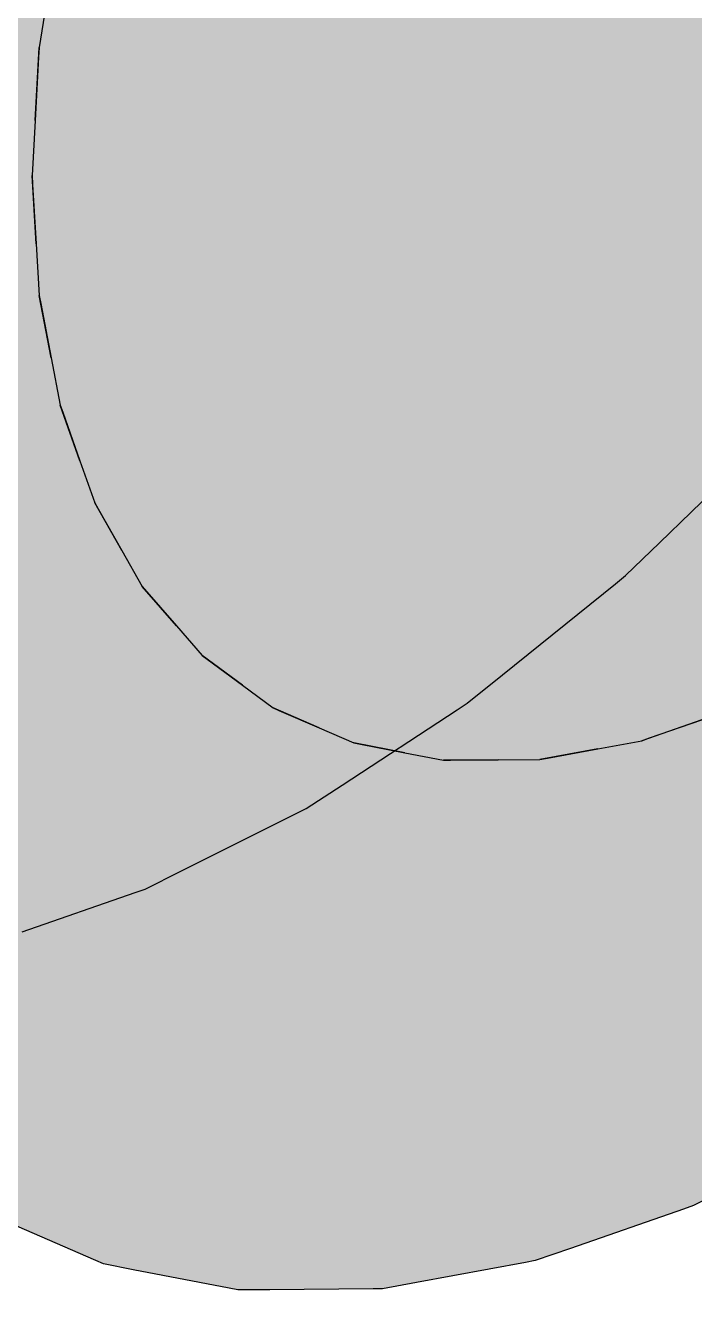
# Model space of a CAD drawing. Extents: x 0 to 297, y 0 to 210.
# Drawn here: x 196.02 to 199.47, y 168.2 to 174.85 of the extents above; entities that cross this region are included whole.
import ezdxf

# ---------------------------------------------------------------- set-up
doc = ezdxf.new("R2010")
doc.units = 0
doc.layers.add('SOMBRA', color=8, linetype='CONTINUOUS')
doc.layers.add('VISIBLE', color=7, linetype='CONTINUOUS')

msp = doc.modelspace()

# ---------------------------------------------------------------- linework, layer by layer
at = {"layer": 'SOMBRA', "color": 254}
for points in [[(199.1991, 180.6209), (234.5545, 160.2085), (199.7031, 181.0277)], [(234.5545, 160.2085), (199.1991, 180.6209), (199.1602, 180.5832)], [(198.6736, 180.1116), (234.029, 159.6991), (199.1602, 180.5832)], [(234.5545, 160.2085), (199.1602, 180.5832), (234.029, 159.6991)], [(234.029, 159.6991), (198.6736, 180.1116), (198.6367, 180.0693)], [(198.1759, 179.5408), (233.5312, 159.1283), (198.6367, 180.0693)], [(234.029, 159.6991), (198.6367, 180.0693), (233.5312, 159.1283)]]:
    msp.add_solid(points, dxfattribs=at)
at = {"layer": 'SOMBRA', "color": 253}
for points in [[(197.7144, 178.9183), (233.0698, 158.5059), (198.1417, 179.4947)], [(233.5312, 159.1283), (198.1759, 179.5408), (198.1417, 179.4947)], [(233.5312, 159.1283), (198.1417, 179.4947), (233.0698, 158.5059)], [(233.0698, 158.5059), (197.7144, 178.9183), (197.6835, 178.8692)], [(197.2972, 178.2549), (232.6525, 157.8425), (197.6835, 178.8692)], [(233.0698, 158.5059), (197.6835, 178.8692), (232.6525, 157.8425)], [(232.6525, 157.8425), (197.2972, 178.2549), (197.2701, 178.2036)], [(196.9313, 177.5619), (232.2866, 157.1494), (197.2701, 178.2036)], [(232.6525, 157.8425), (197.2701, 178.2036), (232.2866, 157.1494)], [(232.2866, 157.1494), (196.9313, 177.5619), (196.9085, 177.5092)], [(196.623, 176.851), (231.9783, 156.4386), (196.9085, 177.5092)], [(232.2866, 157.1494), (196.9085, 177.5092), (231.9783, 156.4386)], [(197.7811, 175.5967), (197.8986, 174.6345), (197.4688, 175.3927)], [(198.321, 174.9754), (197.8986, 174.6345), (197.7811, 175.5967)], [(197.4688, 175.3927), (197.4688, 174.3538), (197.1564, 175.236)], [(197.8986, 174.6345), (197.4688, 174.3538), (197.4688, 175.3927)], [(198.7288, 175.3707), (198.8662, 174.348), (198.321, 174.9754)], [(199.3759, 174.8923), (199.0924, 174.5672), (198.7288, 175.3707)], [(198.7288, 175.3707), (199.0924, 174.5672), (198.8662, 174.348)], [(197.1564, 175.236), (197.039, 174.1382), (196.8494, 175.1292)], [(197.4688, 174.3538), (197.039, 174.1382), (197.1564, 175.236)], [(196.2723, 175.0721), (195.8225, 173.9127), (196.012, 175.1226)], [(196.8494, 175.1292), (196.6166, 173.9914), (196.553, 175.0743)], [(197.039, 174.1382), (196.6166, 173.9914), (196.8494, 175.1292)], [(196.2087, 173.9157), (195.8225, 173.9127), (196.2723, 175.0721)], [(196.6166, 173.9914), (196.2087, 173.9157), (196.553, 175.0743)], [(196.553, 175.0743), (196.2087, 173.9157), (196.2723, 175.0721)], [(199.4933, 174.8055), (199.4053, 174.8705), (199.627, 175.0854)], [(198.321, 174.9754), (198.3326, 173.8687), (197.8986, 174.6345)], [(198.8662, 174.348), (198.5669, 174.0578), (198.321, 174.9754)], [(198.321, 174.9754), (198.5669, 174.0578), (198.3326, 173.8687)], [(199.4053, 174.8705), (199.0924, 174.5672), (199.3759, 174.8923)], [(199.4933, 174.8055), (199.0924, 174.5672), (199.4053, 174.8705)], [(199.4933, 174.8055), (199.1206, 174.5047), (199.0924, 174.5672)], [(199.656, 174.6852), (199.1206, 174.5047), (199.4933, 174.8055)], [(197.8986, 174.6345), (197.7842, 173.4629), (197.4688, 174.3538)], [(197.8986, 174.6345), (198.0226, 173.6185), (197.7842, 173.4629)], [(198.3326, 173.8687), (198.0226, 173.6185), (197.8986, 174.6345)], [(199.656, 174.6852), (199.1797, 174.3742), (199.1206, 174.5047)], [(199.9228, 174.488), (199.1797, 174.3742), (199.656, 174.6852)], [(198.891, 174.3194), (198.8662, 174.348), (199.0924, 174.5672)], [(198.891, 174.3194), (199.0924, 174.5672), (199.1206, 174.5047)], [(198.9652, 174.2341), (198.891, 174.3194), (199.1206, 174.5047)], [(198.9652, 174.2341), (199.1206, 174.5047), (199.1797, 174.3742)], [(199.9228, 174.488), (199.2752, 174.1631), (199.1797, 174.3742)], [(199.4173, 173.849), (199.2752, 174.1631), (199.9228, 174.488)], [(199.4173, 173.849), (199.9228, 174.488), (200.1813, 174.2968)], [(199.1022, 174.0763), (198.9652, 174.2341), (199.1797, 174.3742)], [(199.1022, 174.0763), (199.1797, 174.3742), (199.2752, 174.1631)], [(197.4688, 174.3538), (197.2305, 173.1373), (197.039, 174.1382)], [(197.4688, 174.3538), (197.4688, 173.2569), (197.2305, 173.1373)], [(197.7842, 173.4629), (197.4688, 173.2569), (197.4688, 174.3538)], [(198.891, 174.3194), (198.5669, 174.0578), (198.8662, 174.348)], [(198.9652, 174.2341), (198.5669, 174.0578), (198.891, 174.3194)], [(199.4173, 173.849), (200.1813, 174.2968), (200.2842, 174.1504)], [(198.9652, 174.2341), (198.586, 173.9864), (198.5669, 174.0578)], [(199.1022, 174.0763), (198.586, 173.9864), (198.9652, 174.2341)], [(199.327, 173.8176), (199.1022, 174.0763), (199.2752, 174.1631)], [(199.327, 173.8176), (199.2752, 174.1631), (199.4173, 173.849)], [(197.039, 174.1382), (196.6808, 172.8976), (196.6166, 173.9914)], [(197.039, 174.1382), (196.915, 172.9791), (196.6808, 172.8976)], [(197.2305, 173.1373), (196.915, 172.9791), (197.039, 174.1382)], [(200.6508, 173.629), (199.4173, 173.849), (200.2842, 174.1504)], [(198.3524, 173.8339), (198.3326, 173.8687), (198.5669, 174.0578)], [(198.3524, 173.8339), (198.5669, 174.0578), (198.586, 173.9864)], [(199.1022, 174.0763), (198.6259, 173.8374), (198.586, 173.9864)], [(199.327, 173.8176), (198.6259, 173.8374), (199.1022, 174.0763)], [(196.6166, 173.9914), (196.3707, 172.7898), (196.1445, 172.7479)], [(196.6166, 173.9914), (196.1445, 172.7479), (196.2087, 173.9157)], [(196.6808, 172.8976), (196.3707, 172.7898), (196.6166, 173.9914)], [(198.4114, 173.7298), (198.3524, 173.8339), (198.586, 173.9864)], [(198.4114, 173.7298), (198.586, 173.9864), (198.6259, 173.8374)], [(196.2087, 173.9157), (195.8452, 172.6924), (195.631, 172.6907)], [(196.2087, 173.9157), (195.631, 172.6907), (195.8225, 173.9127)], [(196.1445, 172.7479), (195.8452, 172.6924), (196.2087, 173.9157)], [(198.3524, 173.8339), (198.0226, 173.6185), (198.3326, 173.8687)], [(198.4114, 173.7298), (198.0226, 173.6185), (198.3524, 173.8339)], [(198.5205, 173.5373), (198.4114, 173.7298), (198.6259, 173.8374)], [(198.5205, 173.5373), (198.6259, 173.8374), (198.6905, 173.5963)], [(199.327, 173.8176), (198.6905, 173.5963), (198.6259, 173.8374)], [(199.327, 173.8176), (199.4173, 173.849), (199.5449, 173.5669)], [(200.6508, 173.629), (199.5449, 173.5669), (199.4173, 173.849)], [(198.7866, 173.2377), (198.6905, 173.5963), (199.327, 173.8176)], [(198.7866, 173.2377), (199.327, 173.8176), (199.5449, 173.5669)], [(198.4114, 173.7298), (198.0322, 173.5395), (198.0226, 173.6185)], [(198.5205, 173.5373), (198.0322, 173.5395), (198.4114, 173.7298)], [(197.7986, 173.4223), (197.7842, 173.4629), (198.0226, 173.6185)], [(197.7986, 173.4223), (198.0226, 173.6185), (198.0322, 173.5395)], [(198.6995, 173.2215), (198.5205, 173.5373), (198.6905, 173.5963)], [(198.6995, 173.2215), (198.6905, 173.5963), (198.7866, 173.2377)], [(198.7866, 173.2377), (199.5449, 173.5669), (199.6236, 173.3929)], [(197.8415, 173.3012), (197.7986, 173.4223), (198.0322, 173.5395)], [(197.8415, 173.3012), (198.0322, 173.5395), (198.0523, 173.3745)], [(198.5205, 173.5373), (198.0523, 173.3745), (198.0322, 173.5395)], [(198.6995, 173.2215), (198.0523, 173.3745), (198.5205, 173.5373)], [(197.7986, 173.4223), (197.4688, 173.2569), (197.7842, 173.4629)], [(197.8415, 173.3012), (197.4688, 173.2569), (197.7986, 173.4223)], [(197.9208, 173.0772), (197.8415, 173.3012), (198.0523, 173.3745)], [(197.9208, 173.0772), (198.0523, 173.3745), (198.0849, 173.1076)], [(198.6995, 173.2215), (198.0849, 173.1076), (198.0523, 173.3745)], [(199.9042, 172.7728), (198.7866, 173.2377), (199.6236, 173.3929)], [(197.9208, 173.0772), (197.4688, 173.1716), (197.8415, 173.3012)], [(197.8415, 173.3012), (197.4688, 173.1716), (197.4688, 173.2569)], [(197.2392, 173.0918), (197.2305, 173.1373), (197.4688, 173.2569)], [(197.2392, 173.0918), (197.4688, 173.2569), (197.4688, 173.1716)], [(198.6995, 173.2215), (198.7866, 173.2377), (198.8729, 172.9156)], [(199.9042, 172.7728), (198.8729, 172.9156), (198.7866, 173.2377)], [(197.2652, 172.9557), (197.2392, 173.0918), (197.4688, 173.1716)], [(197.2652, 172.9557), (197.4688, 173.1716), (197.4688, 172.9934)], [(197.9208, 173.0772), (197.4688, 172.9934), (197.4688, 173.1716)], [(198.1334, 172.7105), (198.0849, 173.1076), (198.6995, 173.2215)], [(198.1334, 172.7105), (198.6995, 173.2215), (198.8729, 172.9156)], [(197.2392, 173.0918), (196.915, 172.9791), (197.2305, 173.1373)], [(198.0509, 172.7099), (197.9208, 173.0772), (198.0849, 173.1076)], [(198.0509, 172.7099), (198.0849, 173.1076), (198.1334, 172.7105)], [(197.2652, 172.9557), (196.915, 172.9791), (197.2392, 173.0918)], [(198.0509, 172.7099), (197.4688, 172.9934), (197.9208, 173.0772)], [(196.6837, 172.8479), (196.6808, 172.8976), (196.915, 172.9791)], [(196.6837, 172.8479), (196.915, 172.9791), (196.9054, 172.8889)], [(197.2652, 172.9557), (196.9054, 172.8889), (196.915, 172.9791)], [(197.3133, 172.704), (197.2652, 172.9557), (197.4688, 172.9934)], [(197.3133, 172.704), (197.4688, 172.9934), (197.4688, 172.7053)], [(198.0509, 172.7099), (197.4688, 172.7053), (197.4688, 172.9934)], [(196.6837, 172.8479), (196.3707, 172.7898), (196.6808, 172.8976)], [(197.3133, 172.704), (196.9054, 172.8889), (197.2652, 172.9557)], [(198.1334, 172.7105), (198.8729, 172.9156), (198.9262, 172.7168)], [(199.9042, 172.7728), (198.9853, 172.7173), (198.8729, 172.9156)], [(198.9853, 172.7173), (198.9262, 172.7168), (198.8729, 172.9156)], [(196.6924, 172.6991), (196.3707, 172.7898), (196.6837, 172.8479)], [(196.6924, 172.6991), (196.6837, 172.8479), (196.9054, 172.8889)], [(196.6924, 172.6991), (196.9054, 172.8889), (196.8852, 172.7006)], [(197.3133, 172.704), (196.8852, 172.7006), (196.9054, 172.8889)], [(196.1416, 172.6948), (196.3707, 172.7898), (196.3516, 172.6964)], [(196.1416, 172.6948), (196.1445, 172.7479), (196.3707, 172.7898)], [(196.6924, 172.6991), (196.3516, 172.6964), (196.3707, 172.7898)], [(199.9042, 172.7728), (199.8539, 172.7241), (198.9853, 172.7173)], [(196.1416, 172.6948), (195.8452, 172.6924), (196.1445, 172.7479)], [(196.1329, 172.5359), (195.8452, 172.6924), (196.1416, 172.6948)], [(196.1329, 172.5359), (196.3516, 172.6964), (196.3116, 172.5012)], [(196.1329, 172.5359), (196.1416, 172.6948), (196.3516, 172.6964)], [(196.7085, 172.4242), (196.3116, 172.5012), (196.3516, 172.6964)], [(196.7085, 172.4242), (196.3516, 172.6964), (196.6924, 172.6991)], [(196.7085, 172.4242), (196.6924, 172.6991), (196.8852, 172.7006)], [(196.7085, 172.4242), (196.8852, 172.7006), (196.8526, 172.3962)], [(197.3923, 172.2914), (196.8526, 172.3962), (196.8852, 172.7006)], [(197.3923, 172.2914), (196.8852, 172.7006), (197.3133, 172.704)], [(197.3923, 172.2914), (197.3133, 172.704), (197.4688, 172.7053)], [(197.3923, 172.2914), (197.4688, 172.7053), (197.4688, 172.2765)], [(197.4688, 172.2765), (198.0509, 172.7099), (198.1769, 172.3539)], [(197.4688, 172.2765), (197.4688, 172.7053), (198.0509, 172.7099)], [(198.0509, 172.7099), (198.1334, 172.7105), (198.1769, 172.3539)], [(199.1159, 172.0087), (198.1334, 172.7105), (198.9262, 172.7168)], [(199.1159, 172.0087), (198.1769, 172.3539), (198.1334, 172.7105)], [(198.9853, 172.7173), (199.1159, 172.0087), (198.9262, 172.7168)], [(198.9853, 172.7173), (199.8539, 172.7241), (199.2908, 172.1783)], [(198.9853, 172.7173), (199.2908, 172.1783), (199.1159, 172.0087)], [(196.1329, 172.5359), (195.8169, 172.5973), (195.8452, 172.6924)], [(196.1168, 172.2423), (195.7579, 172.3986), (195.8169, 172.5973)], [(196.1168, 172.2423), (195.8169, 172.5973), (196.1329, 172.5359)], [(196.1168, 172.2423), (196.1329, 172.5359), (196.3116, 172.5012)], [(196.1168, 172.2423), (196.3116, 172.5012), (196.2471, 172.1856)], [(196.735, 171.9732), (196.2471, 172.1856), (196.3116, 172.5012)], [(196.735, 171.9732), (196.3116, 172.5012), (196.7085, 172.4242)], [(196.0903, 171.7609), (195.6624, 172.0772), (195.7579, 172.3986)], [(196.0903, 171.7609), (195.7579, 172.3986), (196.1168, 172.2423)], [(196.735, 171.9732), (196.7085, 172.4242), (196.8526, 172.3962)], [(196.735, 171.9732), (196.8526, 172.3962), (196.8042, 171.9431)], [(196.8042, 171.9431), (196.8526, 172.3962), (197.3923, 172.2914)], [(197.4688, 172.2765), (198.1769, 172.3539), (198.2038, 172.1338)], [(199.1159, 172.0087), (198.2586, 172.1231), (198.1769, 172.3539)], [(198.2586, 172.1231), (198.2038, 172.1338), (198.1769, 172.3539)], [(196.0903, 171.7609), (196.1168, 172.2423), (196.2471, 172.1856)], [(196.8042, 171.9431), (197.3923, 172.2914), (197.4688, 171.8914)], [(197.3923, 172.2914), (197.4688, 172.2765), (197.4688, 171.8914)], [(198.2994, 171.3498), (197.4688, 172.2765), (198.2038, 172.1338)], [(198.2994, 171.3498), (197.4688, 171.8914), (197.4688, 172.2765)], [(196.0903, 171.7609), (196.2471, 172.1856), (196.151, 171.716)], [(196.151, 171.716), (196.2471, 172.1856), (196.735, 171.9732)], [(198.2586, 172.1231), (198.2994, 171.3498), (198.2038, 172.1338)], [(199.1159, 172.0087), (199.0639, 171.9668), (198.2586, 172.1231)], [(198.2586, 172.1231), (199.0639, 171.9668), (198.4806, 171.4961)], [(198.2586, 172.1231), (198.4806, 171.4961), (198.2994, 171.3498)], [(195.5203, 171.5991), (195.6624, 172.0772), (196.0903, 171.7609)], [(196.151, 171.716), (196.735, 171.9732), (196.7607, 171.5362)], [(196.735, 171.9732), (196.8042, 171.9431), (196.7607, 171.5362)], [(197.4688, 170.8074), (196.7607, 171.5362), (196.8042, 171.9431)], [(197.4688, 170.8074), (196.8042, 171.9431), (197.4688, 171.6538)], [(196.8042, 171.9431), (197.4688, 171.8914), (197.4688, 171.6538)], [(198.2994, 171.3498), (197.5184, 171.6322), (197.4688, 171.8914)], [(197.5184, 171.6322), (197.4688, 171.6538), (197.4688, 171.8914)], [(195.5203, 171.5991), (196.0903, 171.7609), (196.0646, 171.2942)], [(196.0903, 171.7609), (196.151, 171.716), (196.0646, 171.2942)], [(196.6381, 170.3907), (196.0646, 171.2942), (196.151, 171.716)], [(196.6381, 170.3907), (196.151, 171.716), (196.7338, 171.2851)], [(196.151, 171.716), (196.7607, 171.5362), (196.7338, 171.2851)], [(197.5184, 171.6322), (197.4688, 170.8074), (197.4688, 171.6538)], [(197.5184, 171.6322), (197.6531, 170.9278), (197.4688, 170.8074)], [(198.2994, 171.3498), (198.2465, 171.3153), (197.5184, 171.6322)], [(197.5184, 171.6322), (198.2465, 171.3153), (197.6531, 170.9278)], [(195.5203, 171.5991), (196.0646, 171.2942), (196.0114, 171.0339)], [(196.7773, 171.253), (196.7338, 171.2851), (196.7607, 171.5362)], [(197.4688, 170.8074), (196.7773, 171.253), (196.7607, 171.5362)], [(196.048, 170.9918), (196.0114, 171.0339), (196.0646, 171.2942)], [(196.6381, 170.3907), (196.048, 170.9918), (196.0646, 171.2942)], [(196.7773, 171.253), (196.6381, 170.3907), (196.7338, 171.2851)], [(196.7773, 171.253), (196.8225, 170.4832), (196.6381, 170.3907)], [(197.4688, 170.8074), (197.4159, 170.7808), (196.7773, 171.253)], [(196.7773, 171.253), (197.4159, 170.7808), (196.8225, 170.4832)], [(196.048, 170.9918), (195.8217, 170.1068), (196.0114, 171.0339)], [(196.048, 170.9918), (196.0028, 170.1698), (195.8217, 170.1068)], [(196.048, 170.9918), (196.5861, 170.3726), (196.0028, 170.1698)], [(196.6381, 170.3907), (196.5861, 170.3726), (196.048, 170.9918)]]:
    msp.add_solid(points, dxfattribs=at)
at = {"layer": 'SOMBRA', "color": 252}
for points in [[(231.9783, 156.4386), (196.623, 176.851), (196.6048, 176.798)], [(196.3775, 176.1346), (231.7329, 155.7222), (196.6048, 176.798)], [(231.9783, 156.4386), (196.6048, 176.798), (231.7329, 155.7222)], [(231.7329, 155.7222), (196.3775, 176.1346), (196.3643, 176.082)], [(196.1991, 175.4248), (231.5545, 155.0124), (196.3643, 176.082)], [(231.7329, 155.7222), (196.3643, 176.082), (231.5545, 155.0124)], [(231.4928, 154.6187), (196.1991, 175.4248), (196.1911, 175.3736)], [(231.4928, 154.6187), (231.5545, 155.0124), (196.1991, 175.4248)], [(195.7135, 174.7543), (195.9597, 174.9151), (196.1278, 175.4057)], [(195.7135, 174.7543), (196.1278, 175.4057), (195.9787, 175.3657)], [(196.1375, 175.0312), (215.0605, 164.1059), (196.1911, 175.3736)], [(231.4928, 154.6187), (196.1911, 175.3736), (215.0605, 164.1059)], [(196.0929, 175.002), (196.0909, 174.7338), (196.1375, 175.0312)], [(196.1375, 175.0312), (196.0909, 174.7338), (231.4462, 154.3214)], [(196.1375, 175.0312), (231.4462, 154.3214), (215.0605, 164.1059)], [(195.9597, 174.9151), (196.0176, 174.7026), (196.0929, 175.002)], [(196.0929, 175.002), (196.0176, 174.7026), (196.0909, 174.7338)], [(195.8955, 174.2166), (196.0264, 174.3222), (196.0909, 174.7338)], [(195.8955, 174.2166), (196.0909, 174.7338), (196.0176, 174.7026)], [(196.0264, 174.3222), (196.0702, 174.3576), (196.0909, 174.7338)], [(231.4255, 153.9452), (196.0909, 174.7338), (196.0882, 174.6849)], [(231.4255, 153.9452), (231.4462, 154.3214), (196.0909, 174.7338)], [(196.0702, 174.3576), (214.993, 163.4325), (196.0882, 174.6849)], [(231.4255, 153.9452), (196.0882, 174.6849), (214.993, 163.4325)], [(196.0264, 174.3222), (196.0546, 174.0734), (196.0702, 174.3576)], [(196.0702, 174.3576), (196.0546, 174.0734), (231.4099, 153.661)], [(196.0702, 174.3576), (231.4099, 153.661), (214.993, 163.4325)], [(195.8955, 174.2166), (195.9807, 174.0307), (196.0264, 174.3222)], [(196.0264, 174.3222), (195.9807, 174.0307), (196.0546, 174.0734)], [(195.9066, 173.5576), (196.0329, 173.6801), (196.0546, 174.0734)], [(195.9066, 173.5576), (196.0546, 174.0734), (195.9807, 174.0307)], [(196.0329, 173.6801), (196.0752, 173.7211), (196.0546, 174.0734)], [(231.4306, 153.3086), (196.0546, 174.0734), (196.0573, 174.0276)], [(231.4306, 153.3086), (231.4099, 153.661), (196.0546, 174.0734)], [(196.0752, 173.7211), (214.9982, 162.7959), (196.0573, 174.0276)], [(231.4306, 153.3086), (196.0573, 174.0276), (214.9982, 162.7959)], [(196.0329, 173.6801), (196.0909, 173.4549), (196.0752, 173.7211)], [(196.0752, 173.7211), (196.0909, 173.4549), (231.4462, 153.0425)], [(196.0752, 173.7211), (231.4462, 153.0425), (214.9982, 162.7959)], [(195.9066, 173.5576), (196.0176, 173.4015), (196.0329, 173.6801)], [(196.0329, 173.6801), (196.0176, 173.4015), (196.0909, 173.4549)], [(195.9928, 172.9493), (196.1125, 173.0865), (196.0909, 173.4549)], [(195.9928, 172.9493), (196.0909, 173.4549), (196.0176, 173.4015)], [(196.1125, 173.0865), (196.1525, 173.1325), (196.0909, 173.4549)], [(231.5079, 152.7201), (196.0909, 173.4549), (196.0989, 173.413)], [(231.5079, 152.7201), (231.4462, 153.0425), (196.0909, 173.4549)], [(196.1525, 173.1325), (215.0756, 162.2072), (196.0989, 173.413)], [(231.5079, 152.7201), (196.0989, 173.413), (215.0756, 162.2072)], [(196.1125, 173.0865), (196.1991, 172.8889), (196.1525, 173.1325)], [(196.1525, 173.1325), (196.1991, 172.8889), (231.5545, 152.4765)], [(196.1525, 173.1325), (231.5545, 152.4765), (215.0756, 162.2072)], [(195.9928, 172.9493), (196.1278, 172.8256), (196.1125, 173.0865)], [(196.1125, 173.0865), (196.1278, 172.8256), (196.1991, 172.8889)], [(195.9928, 172.9493), (195.9787, 172.6934), (196.1278, 172.8256)], [(196.1526, 172.4021), (196.1991, 172.8889), (196.1278, 172.8256)], [(196.1526, 172.4021), (196.2636, 172.5518), (196.1991, 172.8889)], [(196.2636, 172.5518), (196.3007, 172.6019), (196.1991, 172.8889)], [(231.6561, 152.1895), (196.1991, 172.8889), (196.2123, 172.8516)], [(231.6561, 152.1895), (231.5545, 152.4765), (196.1991, 172.8889)], [(196.3007, 172.6019), (215.2237, 161.6767), (196.2123, 172.8516)], [(231.6561, 152.1895), (196.2123, 172.8516), (215.2237, 161.6767)], [(195.9475, 172.1254), (196.1526, 172.4021), (196.1278, 172.8256)], [(195.9475, 172.1254), (196.1278, 172.8256), (195.9787, 172.6934)], [(199.9185, 171.8159), (199.2908, 172.1783), (199.8539, 172.7241)], [(196.2636, 172.5518), (196.3775, 172.3851), (196.3007, 172.6019)], [(196.3007, 172.6019), (196.3775, 172.3851), (231.7329, 151.9727)], [(196.3007, 172.6019), (231.7329, 151.9727), (215.2237, 161.6767)], [(196.1526, 172.4021), (196.3093, 172.313), (196.2636, 172.5518)], [(196.2636, 172.5518), (196.3093, 172.313), (196.3775, 172.3851)], [(195.9475, 172.1254), (196.1667, 172.1625), (196.1526, 172.4021)], [(196.1526, 172.4021), (196.1667, 172.1625), (196.3093, 172.313)], [(196.3834, 171.9255), (196.3775, 172.3851), (196.3093, 172.313)], [(196.4838, 172.085), (196.5173, 172.1384), (196.3775, 172.3851)], [(196.3834, 171.9255), (196.4838, 172.085), (196.3775, 172.3851)], [(231.8727, 151.726), (196.3775, 172.3851), (196.3957, 172.353)], [(231.8727, 151.726), (231.7329, 151.9727), (196.3775, 172.3851)], [(196.1979, 171.6305), (196.3093, 172.313), (196.1667, 172.1625)], [(196.1979, 171.6305), (196.3834, 171.9255), (196.3093, 172.313)], [(196.5173, 172.1384), (215.4403, 161.2132), (196.3957, 172.353)], [(231.8727, 151.726), (196.3957, 172.353), (215.4403, 161.2132)], [(199.9185, 171.8159), (199.1159, 172.0087), (199.2908, 172.1783)], [(195.8937, 171.1468), (196.1979, 171.6305), (196.1667, 172.1625)], [(195.8937, 171.1468), (196.1667, 172.1625), (195.9362, 171.9192)], [(195.9475, 172.1254), (195.9362, 171.9192), (196.1667, 172.1625)], [(196.4838, 172.085), (196.623, 171.9521), (196.5173, 172.1384)], [(196.5173, 172.1384), (196.623, 171.9521), (231.9783, 151.5396)], [(196.5173, 172.1384), (231.9783, 151.5396), (215.4403, 161.2132)], [(196.3834, 171.9255), (196.559, 171.8725), (196.4838, 172.085)], [(196.4838, 172.085), (196.559, 171.8725), (196.623, 171.9521)], [(199.1083, 171.1337), (198.4806, 171.4961), (199.0639, 171.9668)], [(199.0639, 171.9668), (199.1159, 172.0087), (201.9443, 170.3757)], [(199.1083, 171.1337), (199.0639, 171.9668), (201.7121, 170.4378)], [(199.0639, 171.9668), (201.9443, 170.3757), (201.7121, 170.4378)], [(202.1193, 170.5453), (199.1159, 172.0087), (199.9185, 171.8159)], [(202.1193, 170.5453), (201.9443, 170.3757), (199.1159, 172.0087)], [(196.1979, 171.6305), (196.4254, 171.7062), (196.3834, 171.9255)], [(196.3834, 171.9255), (196.4254, 171.7062), (196.559, 171.8725)], [(196.6812, 171.5275), (196.623, 171.9521), (196.559, 171.8725)], [(196.6812, 171.5275), (196.7692, 171.6942), (196.623, 171.9521)], [(196.7692, 171.6942), (196.7986, 171.7499), (196.623, 171.9521)], [(232.1539, 151.3375), (196.623, 171.9521), (196.6458, 171.9258)], [(232.1539, 151.3375), (231.9783, 151.5396), (196.623, 171.9521)], [(196.7986, 171.7499), (215.7215, 160.8248), (196.6458, 171.9258)], [(232.1539, 151.3375), (196.6458, 171.9258), (215.7215, 160.8248)], [(196.5185, 171.2194), (196.559, 171.8725), (196.4254, 171.7062)], [(196.5185, 171.2194), (196.6812, 171.5275), (196.559, 171.8725)], [(196.1979, 171.6305), (196.2093, 171.4374), (196.4254, 171.7062)], [(196.2517, 170.7141), (196.4254, 171.7062), (196.2093, 171.4374)], [(196.2517, 170.7141), (196.5185, 171.2194), (196.4254, 171.7062)], [(196.7692, 171.6942), (196.9313, 171.5972), (196.7986, 171.7499)], [(196.7986, 171.7499), (196.9313, 171.5972), (232.2866, 151.1848)], [(196.7986, 171.7499), (232.2866, 151.1848), (215.7215, 160.8248)], [(196.6812, 171.5275), (196.8727, 171.5115), (196.7692, 171.6942)], [(196.7692, 171.6942), (196.8727, 171.5115), (196.9313, 171.5972)], [(195.8937, 171.1468), (196.2093, 171.4374), (196.1979, 171.6305)], [(197.0408, 171.215), (196.9313, 171.5972), (196.8727, 171.5115)], [(197.0408, 171.215), (197.1149, 171.3859), (196.9313, 171.5972)], [(197.1149, 171.3859), (197.1397, 171.4431), (196.9313, 171.5972)], [(232.4951, 151.0307), (196.9313, 171.5972), (196.9584, 171.5772)], [(232.4951, 151.0307), (232.2866, 151.1848), (196.9313, 171.5972)], [(197.1397, 171.4431), (216.0627, 160.518), (196.9584, 171.5772)], [(232.4951, 151.0307), (196.9584, 171.5772), (216.0627, 160.518)], [(196.5185, 171.2194), (196.7503, 171.3323), (196.6812, 171.5275)], [(196.6812, 171.5275), (196.7503, 171.3323), (196.8727, 171.5115)], [(196.9037, 170.899), (196.8727, 171.5115), (196.7503, 171.3323)], [(196.9037, 170.899), (197.0408, 171.215), (196.8727, 171.5115)], [(195.8299, 169.9855), (196.2517, 170.7141), (196.2093, 171.4374)], [(195.8299, 169.9855), (196.2093, 171.4374), (195.8877, 171.0374)], [(195.8937, 171.1468), (195.8877, 171.0374), (196.2093, 171.4374)], [(197.1149, 171.3859), (197.2972, 171.3267), (197.1397, 171.4431)], [(197.1397, 171.4431), (197.2972, 171.3267), (232.6525, 150.9143)], [(197.1397, 171.4431), (232.6525, 150.9143), (216.0627, 160.518)], [(199.1083, 171.1337), (198.2994, 171.3498), (198.4806, 171.4961)], [(197.0408, 171.215), (197.245, 171.2363), (197.1149, 171.3859)], [(197.1149, 171.3859), (197.245, 171.2363), (197.2972, 171.3267)], [(196.5185, 171.2194), (196.5523, 171.0426), (196.7503, 171.3323)], [(196.6789, 170.3807), (196.7503, 171.3323), (196.5523, 171.0426)], [(196.6789, 170.3807), (196.9037, 170.899), (196.7503, 171.3323)], [(197.4561, 170.9933), (197.2972, 171.3267), (197.245, 171.2363)], [(197.4561, 170.9933), (197.5151, 171.1656), (197.2972, 171.3267)], [(197.5151, 171.1656), (197.5349, 171.2233), (197.2972, 171.3267)], [(232.8902, 150.8108), (197.2972, 171.3267), (197.3281, 171.3133)], [(232.8902, 150.8108), (232.6525, 150.9143), (197.2972, 171.3267)], [(197.5349, 171.2233), (216.4577, 160.2981), (197.3281, 171.3133)], [(232.8902, 150.8108), (197.3281, 171.3133), (216.4577, 160.2981)], [(198.2808, 170.5654), (197.6531, 170.9278), (198.2465, 171.3153)], [(198.2465, 171.3153), (198.2994, 171.3498), (201.1279, 169.7168)], [(198.2808, 170.5654), (198.2465, 171.3153), (200.8947, 169.7863)], [(198.2465, 171.3153), (201.1279, 169.7168), (200.8947, 169.7863)], [(201.3091, 169.8631), (198.2994, 171.3498), (199.1083, 171.1337)], [(201.3091, 169.8631), (201.1279, 169.7168), (198.2994, 171.3498)], [(197.0408, 171.215), (197.1359, 171.0472), (197.245, 171.2363)], [(197.347, 170.6748), (197.245, 171.2363), (197.1359, 171.0472)], [(197.347, 170.6748), (197.4561, 170.9933), (197.245, 171.2363)], [(199.5121, 171.2149), (199.5092, 171.2646), (199.1991, 171.1568)], [(199.5092, 171.2646), (218.4322, 160.3394), (199.2394, 171.1709)], [(196.2517, 170.7141), (196.5523, 171.0426), (196.5185, 171.2194)], [(196.9037, 170.899), (197.1359, 171.0472), (197.0408, 171.215)], [(197.4561, 170.9933), (197.6695, 171.0515), (197.5151, 171.1656)], [(197.5151, 171.1656), (197.7144, 171.1451), (197.5349, 171.2233)], [(197.5151, 171.1656), (197.6695, 171.0515), (197.7144, 171.1451)], [(197.5349, 171.2233), (197.7144, 171.1451), (233.0698, 150.7327)], [(197.5349, 171.2233), (233.0698, 150.7327), (216.4577, 160.2981)], [(199.5208, 171.0661), (199.5121, 171.2149), (199.1991, 171.1568)], [(234.8645, 150.8522), (199.1991, 171.1568), (199.2394, 171.1709)], [(234.8645, 150.8522), (199.2394, 171.1709), (218.4322, 160.3394)], [(197.92, 170.8662), (197.7144, 171.1451), (197.6695, 171.0515)], [(197.92, 170.8662), (197.9629, 171.0369), (197.7144, 171.1451)], [(197.9629, 171.0369), (197.9773, 171.094), (197.7144, 171.1451)], [(233.3326, 150.6816), (197.7144, 171.1451), (197.7486, 171.1385)], [(233.3326, 150.6816), (233.0698, 150.7327), (197.7144, 171.1451)], [(197.9773, 171.094), (216.9002, 160.1689), (197.7486, 171.1385)], [(233.3326, 150.6816), (197.7486, 171.1385), (216.9002, 160.1689)], [(198.9701, 171.0618), (198.973, 171.1149), (198.6736, 171.0594)], [(198.973, 171.1149), (217.8958, 160.1898), (198.7125, 171.0666)], [(198.9701, 171.0618), (199.18, 171.0634), (199.1991, 171.1568)], [(198.9701, 171.0618), (199.1991, 171.1568), (198.973, 171.1149)], [(198.973, 171.1149), (199.1991, 171.1568), (234.5545, 150.7444)], [(198.973, 171.1149), (234.5545, 150.7444), (217.8958, 160.1898)], [(201.3091, 169.8631), (199.1083, 171.1337), (201.7121, 170.4378)], [(199.5208, 171.0661), (199.1991, 171.1568), (199.18, 171.0634)], [(234.8645, 150.8522), (234.5545, 150.7444), (199.1991, 171.1568)], [(196.2517, 170.7141), (196.2577, 170.6116), (196.5523, 171.0426)], [(196.3155, 169.6264), (196.5523, 171.0426), (196.2577, 170.6116)], [(196.3155, 169.6264), (196.6789, 170.3807), (196.5523, 171.0426)], [(196.9037, 170.899), (196.9594, 170.7416), (197.1359, 171.0472)], [(197.168, 170.1524), (197.1359, 171.0472), (196.9594, 170.7416)], [(197.168, 170.1524), (197.347, 170.6748), (197.1359, 171.0472)], [(197.4561, 170.9933), (197.5755, 170.8559), (197.6695, 171.0515)], [(197.8407, 170.5507), (197.6695, 171.0515), (197.5755, 170.8559)], [(197.8407, 170.5507), (197.92, 170.8662), (197.6695, 171.0515)], [(197.92, 170.8662), (198.139, 170.9603), (197.9629, 171.0369)], [(197.9629, 171.0369), (198.1759, 171.0555), (197.9773, 171.094)], [(197.9629, 171.0369), (198.139, 170.9603), (198.1759, 171.0555)], [(197.9773, 171.094), (198.1759, 171.0555), (233.5312, 150.6431)], [(197.9773, 171.094), (233.5312, 150.6431), (216.9002, 160.1689)], [(198.4247, 170.8359), (198.1759, 171.0555), (198.139, 170.9603)], [(198.4507, 171.0021), (198.4594, 171.0577), (198.1759, 171.0555)], [(233.8148, 150.6453), (198.1759, 171.0555), (198.2128, 171.0558)], [(198.4247, 170.8359), (198.4507, 171.0021), (198.1759, 171.0555)], [(233.8148, 150.6453), (233.5312, 150.6431), (198.1759, 171.0555)], [(198.4594, 171.0577), (217.3825, 160.1325), (198.2128, 171.0558)], [(233.8148, 150.6453), (198.2128, 171.0558), (217.3825, 160.1325)], [(198.4507, 171.0021), (198.6454, 170.9643), (198.6736, 171.0594)], [(198.4507, 171.0021), (198.6736, 171.0594), (198.4594, 171.0577)], [(198.4594, 171.0577), (198.6736, 171.0594), (234.029, 150.647)], [(198.4594, 171.0577), (234.029, 150.647), (217.3825, 160.1325)], [(198.9613, 170.903), (198.6736, 171.0594), (198.6454, 170.9643)], [(234.3283, 150.7025), (198.6736, 171.0594), (198.7125, 171.0666)], [(198.9613, 170.903), (198.9701, 171.0618), (198.6736, 171.0594)], [(234.3283, 150.7025), (234.029, 150.647), (198.6736, 171.0594)], [(234.3283, 150.7025), (198.7125, 171.0666), (217.8958, 160.1898)], [(198.9613, 170.903), (199.1401, 170.8682), (199.18, 171.0634)], [(198.9613, 170.903), (199.18, 171.0634), (198.9701, 171.0618)], [(199.537, 170.7912), (199.18, 171.0634), (199.1401, 170.8682)], [(199.537, 170.7912), (199.5208, 171.0661), (199.18, 171.0634)], [(197.347, 170.6748), (197.5755, 170.8559), (197.4561, 170.9933)], [(198.4247, 170.8359), (198.6454, 170.9643), (198.4507, 171.0021)], [(198.2808, 170.5654), (197.4688, 170.8074), (197.6531, 170.9278)], [(197.92, 170.8662), (198.0618, 170.7614), (198.139, 170.9603)], [(198.3765, 170.5287), (198.139, 170.9603), (198.0618, 170.7614)], [(198.3765, 170.5287), (198.4247, 170.8359), (198.139, 170.9603)], [(198.4247, 170.8359), (198.5863, 170.7656), (198.6454, 170.9643)], [(198.9452, 170.6094), (198.6454, 170.9643), (198.5863, 170.7656)], [(198.9452, 170.6094), (198.9613, 170.903), (198.6454, 170.9643)], [(198.9452, 170.6094), (199.1401, 170.8682), (198.9613, 170.903)], [(196.6789, 170.3807), (196.9594, 170.7416), (196.9037, 170.899)], [(197.347, 170.6748), (197.4236, 170.5396), (197.5755, 170.8559)], [(197.7107, 170.0332), (197.5755, 170.8559), (197.4236, 170.5396)], [(197.7107, 170.0332), (197.8407, 170.5507), (197.5755, 170.8559)], [(197.8407, 170.5507), (198.0618, 170.7614), (197.92, 170.8662)], [(198.3765, 170.5287), (198.5863, 170.7656), (198.4247, 170.8359)], [(198.9452, 170.6094), (199.0755, 170.5526), (199.1401, 170.8682)], [(199.5634, 170.3402), (199.1401, 170.8682), (199.0755, 170.5526)], [(199.5634, 170.3402), (199.537, 170.7912), (199.1401, 170.8682)], [(197.4502, 170.1207), (196.8225, 170.4832), (197.4159, 170.7808)], [(197.4159, 170.7808), (197.4688, 170.8074), (200.2972, 169.1744)], [(197.4502, 170.1207), (197.4159, 170.7808), (200.0641, 169.2519)], [(197.4159, 170.7808), (200.2972, 169.1744), (200.0641, 169.2519)], [(200.4815, 169.2948), (197.4688, 170.8074), (198.2808, 170.5654)], [(200.4815, 169.2948), (200.2972, 169.1744), (197.4688, 170.8074)], [(195.8299, 169.9855), (195.9932, 170.2244), (196.2517, 170.7141)], [(195.9932, 170.2244), (196.2577, 170.6116), (196.2517, 170.7141)], [(196.6789, 170.3807), (196.6969, 170.2869), (196.9594, 170.7416)], [(196.8693, 169.3854), (196.9594, 170.7416), (196.6969, 170.2869)], [(196.8693, 169.3854), (197.168, 170.1524), (196.9594, 170.7416)], [(197.8407, 170.5507), (197.937, 170.4399), (198.0618, 170.7614)], [(198.2976, 170.0249), (198.0618, 170.7614), (197.937, 170.4399)], [(198.2976, 170.0249), (198.3765, 170.5287), (198.0618, 170.7614)], [(198.3765, 170.5287), (198.4908, 170.4442), (198.5863, 170.7656)], [(198.9187, 170.1279), (198.5863, 170.7656), (198.4908, 170.4442)], [(198.9187, 170.1279), (198.9452, 170.6094), (198.5863, 170.7656)], [(197.168, 170.1524), (197.4236, 170.5396), (197.347, 170.6748)], [(195.8256, 169.907), (196.3155, 169.6264), (196.2577, 170.6116)], [(195.8256, 169.907), (196.2577, 170.6116), (195.9932, 170.2244)], [(198.9187, 170.1279), (199.0755, 170.5526), (198.9452, 170.6094)], [(197.168, 170.1524), (197.1976, 170.0689), (197.4236, 170.5396)], [(197.4817, 169.2664), (197.4236, 170.5396), (197.1976, 170.0689)], [(197.4817, 169.2664), (197.7107, 170.0332), (197.4236, 170.5396)], [(197.7107, 170.0332), (197.937, 170.4399), (197.8407, 170.5507)], [(200.4815, 169.2948), (198.2808, 170.5654), (200.8947, 169.7863)], [(198.2976, 170.0249), (198.4908, 170.4442), (198.3765, 170.5287)], [(198.9187, 170.1279), (198.9794, 170.083), (199.0755, 170.5526)], [(199.5622, 169.6521), (199.0755, 170.5526), (198.9794, 170.083)], [(199.5622, 169.6521), (199.5634, 170.3402), (199.0755, 170.5526)], [(197.4502, 170.1207), (196.6381, 170.3907), (196.8225, 170.4832)], [(197.7107, 170.0332), (197.7514, 169.9614), (197.937, 170.4399)], [(198.1423, 169.2717), (197.937, 170.4399), (197.7514, 169.9614)], [(198.1423, 169.2717), (198.2976, 170.0249), (197.937, 170.4399)], [(198.2976, 170.0249), (198.3487, 169.9661), (198.4908, 170.4442)], [(198.8398, 169.401), (198.4908, 170.4442), (198.3487, 169.9661)], [(198.8398, 169.401), (198.9187, 170.1279), (198.4908, 170.4442)], [(196.6305, 169.8074), (196.0028, 170.1698), (196.5861, 170.3726)], [(196.3155, 169.6264), (196.4611, 169.8785), (196.6789, 170.3807)], [(196.4611, 169.8785), (196.6969, 170.2869), (196.6789, 170.3807)], [(196.5861, 170.3726), (196.6381, 170.3907), (199.4665, 168.7577)], [(196.6305, 169.8074), (196.5861, 170.3726), (199.2343, 168.8436)], [(196.5861, 170.3726), (199.4665, 168.7577), (199.2343, 168.8436)], [(199.6509, 168.8502), (196.6381, 170.3907), (197.4502, 170.1207)], [(199.6509, 168.8502), (199.4665, 168.7577), (196.6381, 170.3907)], [(196.3199, 169.5529), (196.8693, 169.3854), (196.6969, 170.2869)], [(196.3199, 169.5529), (196.6969, 170.2869), (196.4611, 169.8785)], [(196.6305, 169.8074), (195.8217, 170.1068), (196.0028, 170.1698)], [(193.5548, 170.1066), (193.5946, 170.0892), (196.4231, 168.4562)], [(193.7354, 169.9388), (193.5548, 170.1066), (196.203, 168.5776)], [(193.5548, 170.1066), (196.4231, 168.4562), (196.203, 168.5776)], [(195.7714, 170.0975), (195.8217, 170.1068), (198.6501, 168.4738)], [(198.8313, 168.5368), (195.8217, 170.1068), (196.6305, 169.8074)], [(198.8313, 168.5368), (198.6501, 168.4738), (195.8217, 170.1068)], [(196.8693, 169.3854), (196.9946, 169.6462), (197.168, 170.1524)], [(196.9946, 169.6462), (197.1976, 170.0689), (197.168, 170.1524)], [(199.6509, 168.8502), (197.4502, 170.1207), (200.0641, 169.2519)], [(198.8398, 169.401), (198.8931, 169.6612), (198.9187, 170.1279)], [(198.8931, 169.6612), (198.9794, 170.083), (198.9187, 170.1279)], [(196.5767, 168.4264), (193.5946, 170.0892), (194.3759, 169.697)], [(196.5767, 168.4264), (196.4231, 168.4562), (193.5946, 170.0892)], [(195.836, 169.6307), (195.7714, 170.0975), (198.4197, 168.5686)], [(195.7714, 170.0975), (198.6501, 168.4738), (198.4197, 168.5686)], [(196.8822, 169.3181), (197.4817, 169.2664), (197.1976, 170.0689)], [(196.8822, 169.3181), (197.1976, 170.0689), (196.9946, 169.6462)], [(198.8765, 169.3588), (199.5622, 169.6521), (198.9794, 170.083)], [(198.8765, 169.3588), (198.9794, 170.083), (198.8931, 169.6612)], [(197.4817, 169.2664), (197.5846, 169.5316), (197.7107, 170.0332)], [(197.5846, 169.5316), (197.7514, 169.9614), (197.7107, 170.0332)], [(198.1423, 169.2717), (198.2211, 169.5367), (198.2976, 170.0249)], [(198.2211, 169.5367), (198.3487, 169.9661), (198.2976, 170.0249)], [(195.9361, 168.6682), (193.7354, 169.9388), (196.203, 168.5776)], [(194.2427, 169.9633), (194.2868, 169.9548), (197.1152, 168.3218)], [(194.3759, 169.697), (194.2427, 169.9633), (196.8909, 168.4344)], [(194.2427, 169.9633), (197.1152, 168.3218), (196.8909, 168.4344)], [(197.2809, 168.3231), (194.2868, 169.9548), (195.0802, 169.5937)], [(197.2809, 168.3231), (197.1152, 168.3218), (194.2868, 169.9548)], [(194.9858, 169.9603), (195.0334, 169.9607), (197.8618, 168.3277)], [(195.0802, 169.5937), (194.9858, 169.9603), (197.634, 168.4314)], [(194.9858, 169.9603), (197.8618, 168.3277), (197.634, 168.4314)], [(198.0368, 168.3601), (195.0334, 169.9607), (195.836, 169.6307)], [(198.0368, 168.3601), (197.8618, 168.3277), (195.0334, 169.9607)], [(195.8256, 169.907), (195.7972, 168.7286), (196.3155, 169.6264)], [(197.5029, 169.2066), (198.1423, 169.2717), (197.7514, 169.9614)], [(197.5029, 169.2066), (197.7514, 169.9614), (197.5846, 169.5316)], [(198.1715, 169.2202), (198.8398, 169.401), (198.3487, 169.9661)], [(198.1715, 169.2202), (198.3487, 169.9661), (198.2211, 169.5367)], [(196.3199, 169.5529), (196.4611, 169.8785), (196.3155, 169.6264)], [(198.8313, 168.5368), (196.6305, 169.8074), (199.2343, 168.8436)], [(196.5767, 168.4264), (194.3759, 169.697), (196.8909, 168.4344)], [(196.8822, 169.3181), (196.9946, 169.6462), (196.8693, 169.3854)], [(198.8765, 169.3588), (198.8931, 169.6612), (198.8398, 169.401)], [(198.8765, 169.3588), (199.4665, 168.7577), (199.5622, 169.6521)], [(199.4665, 168.7577), (199.6057, 169.62), (199.5622, 169.6521)], [(197.2809, 168.3231), (195.0802, 169.5937), (197.634, 168.4314)], [(195.7972, 168.7286), (196.3199, 169.5529), (196.3155, 169.6264)], [(198.0368, 168.3601), (195.836, 169.6307), (198.4197, 168.5686)], [(199.4665, 168.7577), (199.6509, 168.8502), (199.6057, 169.62)], [(195.7972, 168.7286), (195.9361, 168.6682), (196.3199, 169.5529)], [(195.9361, 168.6682), (196.3832, 168.4736), (196.3199, 169.5529)], [(196.3199, 169.5529), (196.3832, 168.4736), (196.4231, 168.4562)], [(196.3199, 169.5529), (196.4231, 168.4562), (196.8693, 169.3854)], [(197.5029, 169.2066), (197.5846, 169.5316), (197.4817, 169.2664)], [(198.1715, 169.2202), (198.2211, 169.5367), (198.1423, 169.2717)], [(196.4231, 168.4562), (196.8822, 169.3181), (196.8693, 169.3854)], [(198.1715, 169.2202), (198.6501, 168.4738), (198.8398, 169.401)], [(198.6501, 168.4738), (198.8765, 169.3588), (198.8398, 169.401)], [(196.4231, 168.4562), (196.5767, 168.4264), (196.8822, 169.3181)], [(196.5767, 168.4264), (197.0711, 168.3304), (196.8822, 169.3181)], [(196.8822, 169.3181), (197.0711, 168.3304), (197.1152, 168.3218)], [(196.8822, 169.3181), (197.1152, 168.3218), (197.4817, 169.2664)], [(198.6501, 168.4738), (198.8313, 168.5368), (198.8765, 169.3588)], [(198.8313, 168.5368), (199.4145, 168.7396), (198.8765, 169.3588)], [(198.8765, 169.3588), (199.4145, 168.7396), (199.4665, 168.7577)], [(197.1152, 168.3218), (197.5029, 169.2066), (197.4817, 169.2664)], [(197.5029, 169.2066), (197.8618, 168.3277), (198.1423, 169.2717)], [(197.8618, 168.3277), (198.1715, 169.2202), (198.1423, 169.2717)], [(197.1152, 168.3218), (197.2809, 168.3231), (197.5029, 169.2066)], [(197.2809, 168.3231), (197.8143, 168.3273), (197.5029, 169.2066)], [(197.5029, 169.2066), (197.8143, 168.3273), (197.8618, 168.3277)], [(197.8618, 168.3277), (198.0368, 168.3601), (198.1715, 169.2202)], [(198.0368, 168.3601), (198.5999, 168.4645), (198.1715, 169.2202)], [(198.1715, 169.2202), (198.5999, 168.4645), (198.6501, 168.4738)], [(198.8313, 168.5368), (199.2343, 168.8436), (199.4145, 168.7396)], [(199.2343, 168.8436), (199.4665, 168.7577), (199.4145, 168.7396)], [(195.9361, 168.6682), (196.203, 168.5776), (196.3832, 168.4736)], [(196.203, 168.5776), (196.4231, 168.4562), (196.3832, 168.4736)], [(198.0368, 168.3601), (198.4197, 168.5686), (198.5999, 168.4645)], [(198.4197, 168.5686), (198.6501, 168.4738), (198.5999, 168.4645)], [(196.5767, 168.4264), (196.8909, 168.4344), (197.0711, 168.3304)], [(196.8909, 168.4344), (197.1152, 168.3218), (197.0711, 168.3304)], [(197.2809, 168.3231), (197.634, 168.4314), (197.8143, 168.3273)], [(197.634, 168.4314), (197.8618, 168.3277), (197.8143, 168.3273)]]:
    msp.add_solid(points, dxfattribs=at)
at = {"layer": 'VISIBLE'}
for p, q in [((196.1375, 175.0312), (196.0909, 174.7338)), ((196.0702, 174.3576), (196.0909, 174.7338)), ((196.0909, 174.7338), (196.0882, 174.6849)), ((196.0882, 174.6849), (196.0702, 174.3576)), ((196.0702, 174.3576), (196.0546, 174.0734)), ((196.0546, 174.0734), (196.0573, 174.0276)), ((196.0752, 173.7211), (196.0546, 174.0734)), ((196.0573, 174.0276), (196.0752, 173.7211)), ((196.0752, 173.7211), (196.0909, 173.4549)), ((196.0909, 173.4549), (196.0989, 173.413)), ((196.1525, 173.1325), (196.0909, 173.4549)), ((196.0989, 173.413), (196.1525, 173.1325)), ((196.1525, 173.1325), (196.1991, 172.8889)), ((196.1991, 172.8889), (196.2123, 172.8516)), ((196.3007, 172.6019), (196.1991, 172.8889)), ((196.2123, 172.8516), (196.3007, 172.6019)), ((199.2908, 172.1783), (199.8539, 172.7241)), ((196.3007, 172.6019), (196.3775, 172.3851)), ((196.3775, 172.3851), (196.3957, 172.353)), ((196.5173, 172.1384), (196.3775, 172.3851)), ((196.3957, 172.353), (196.5173, 172.1384)), ((199.1159, 172.0087), (199.2908, 172.1783)), ((196.5173, 172.1384), (196.623, 171.9521)), ((198.4806, 171.4961), (199.0639, 171.9668)), ((199.0639, 171.9668), (199.1159, 172.0087)), ((196.623, 171.9521), (196.6458, 171.9258)), ((196.7986, 171.7499), (196.623, 171.9521)), ((196.6458, 171.9258), (196.7986, 171.7499)), ((196.7986, 171.7499), (196.9313, 171.5972)), ((196.9313, 171.5972), (196.9584, 171.5772)), ((197.1397, 171.4431), (196.9313, 171.5972)), ((196.9584, 171.5772), (197.1397, 171.4431)), ((197.1397, 171.4431), (197.2972, 171.3267)), ((198.2994, 171.3498), (198.4806, 171.4961)), ((197.2972, 171.3267), (197.3281, 171.3133)), ((197.5349, 171.2233), (197.2972, 171.3267)), ((197.3281, 171.3133), (197.5349, 171.2233)), ((197.6531, 170.9278), (198.2465, 171.3153)), ((198.2465, 171.3153), (198.2994, 171.3498)), ((199.5092, 171.2646), (199.1991, 171.1568)), ((199.2394, 171.1709), (199.5092, 171.2646)), ((197.5349, 171.2233), (197.7144, 171.1451)), ((199.1991, 171.1568), (199.2394, 171.1709)), ((197.7144, 171.1451), (197.7486, 171.1385)), ((197.9773, 171.094), (197.7144, 171.1451)), ((197.7486, 171.1385), (197.9773, 171.094)), ((198.973, 171.1149), (198.6736, 171.0594)), ((198.7125, 171.0666), (198.973, 171.1149)), ((198.973, 171.1149), (199.1991, 171.1568)), ((197.9773, 171.094), (198.1759, 171.0555)), ((198.4594, 171.0577), (198.1759, 171.0555)), ((198.1759, 171.0555), (198.2128, 171.0558)), ((198.2128, 171.0558), (198.4594, 171.0577)), ((198.4594, 171.0577), (198.6736, 171.0594)), ((198.6736, 171.0594), (198.7125, 171.0666)), ((197.4688, 170.8074), (197.6531, 170.9278)), ((196.8225, 170.4832), (197.4159, 170.7808)), ((197.4159, 170.7808), (197.4688, 170.8074)), ((196.6381, 170.3907), (196.8225, 170.4832)), ((196.0028, 170.1698), (196.5861, 170.3726)), ((196.5861, 170.3726), (196.6381, 170.3907)), ((199.6509, 168.8502), (199.4665, 168.7577)), ((199.4145, 168.7396), (198.8313, 168.5368)), ((199.4665, 168.7577), (199.4145, 168.7396)), ((196.3832, 168.4736), (195.9361, 168.6682)), ((198.8313, 168.5368), (198.6501, 168.4738)), ((196.4231, 168.4562), (196.3832, 168.4736)), ((196.5767, 168.4264), (196.4231, 168.4562)), ((198.5999, 168.4645), (198.0368, 168.3601)), ((198.6501, 168.4738), (198.5999, 168.4645)), ((197.0711, 168.3304), (196.5767, 168.4264)), ((197.1152, 168.3218), (197.0711, 168.3304)), ((197.2809, 168.3231), (197.1152, 168.3218)), ((197.8143, 168.3273), (197.2809, 168.3231)), ((197.8618, 168.3277), (197.8143, 168.3273)), ((198.0368, 168.3601), (197.8618, 168.3277))]:
    msp.add_line(p, q, dxfattribs=at)

doc.saveas('drawing.dxf')
